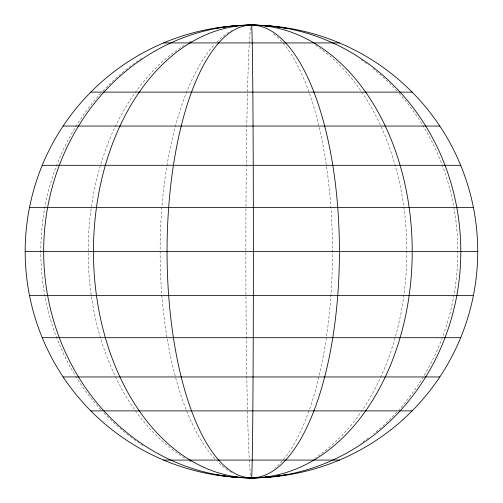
<?xml version="1.0" encoding="UTF-8"?>
<svg xmlns="http://www.w3.org/2000/svg" width="503" height="503" viewBox="0 0 503 503"><rect width="100%" height="100%" fill="white"/><g stroke="black" fill="none" stroke-linecap="round" stroke-linejoin="round"><path stroke-width="0.38" stroke-dasharray="2.52 1.89" d="M143.053 445.57A226.35 210.7 90 0 1 102.901 411.97M100.839 409.731A226.35 210.7 90 0 1 100.839 93.269M102.901 91.03A226.35 210.7 90 0 1 143.053 57.43M191.19 461.855A226.35 163.337 -90 0 1 189.235 460.761M184.72 458.07A226.35 163.337 -90 0 1 88.163 251.5A226.35 163.337 -90 0 1 184.72 44.93M189.235 42.239A226.35 163.337 -90 0 1 191.19 41.145M231.631 472.436A226.35 91.37 -90 0 1 216.793 460.886M214.743 458.723A226.35 91.37 -90 0 1 160.13 251.5A226.35 91.37 -90 0 1 214.743 44.277M216.793 42.114A226.35 91.37 -90 0 1 231.631 30.564M250.683 475.436A226.35 5.634 -90 0 1 245.866 251.5A226.35 5.634 -90 0 1 250.683 27.564M273.689 33.82A226.35 80.952 90 0 1 332.452 249.846A226.35 80.952 90 0 1 274.82 468.255M315.5 45.257A226.35 155.339 90 0 1 406.839 251.5A226.35 155.339 90 0 1 315.5 457.743M360.909 59.593A226.35 206.324 -90 0 1 368.466 65.038M372.773 68.377A226.35 206.324 -90 0 1 397.012 91.03M399.036 93.269A226.35 206.324 -90 0 1 399.036 409.731M397.012 411.97A226.35 206.324 -90 0 1 373.993 433.643M368.466 437.962A226.35 206.324 -90 0 1 360.909 443.407"/><path stroke-width="0.75" d="M249.626 25.156L253.374 25.156M163.582 42.925L339.418 42.925M90.785 92.112L412.215 92.112M63.101 126.052L439.899 126.052M42.202 165.311L460.798 165.311M29.482 207.462L473.518 207.462M262.836 25.754A226.35 155.339 90 0 0 251.5 25.15A226.35 226.319 -90 0 0 25.181 251.5L477.85 251.5M29.482 295.538L473.518 295.538M42.202 337.689L460.798 337.689M63.101 376.948L439.899 376.948M90.785 410.888L412.215 410.888M163.582 460.075L339.418 460.075M249.626 477.844L253.374 477.844M25.181 251.5A226.35 226.319 -90 0 0 251.5 477.85A226.35 155.339 90 0 0 262.836 477.246M213.989 474.235A226.35 210.7 90 0 0 251.5 477.85A226.35 206.324 -90 0 0 286.006 474.662M213.989 28.765A226.35 210.7 90 0 1 251.5 25.15A226.35 206.324 -90 0 1 286.006 28.338M239.579 477.246A226.35 163.337 -90 0 0 251.5 477.85A226.35 80.952 90 0 0 257.41 477.246M237.347 477.001A226.35 163.337 -90 0 1 235.121 476.712M235.121 26.288A226.35 163.337 -90 0 1 237.347 25.999M239.579 25.754A226.35 163.337 -90 0 1 251.5 25.15A226.35 80.952 90 0 1 257.41 25.754M244.829 477.246A226.35 91.37 -90 0 0 251.5 477.85A226.35 226.224 -90 0 0 477.724 251.5A226.35 226.224 -90 0 0 251.5 25.15A226.35 91.37 -90 0 0 244.829 25.754M251.091 477.246A226.35 5.634 -90 0 0 251.5 477.85A226.35 209.298 -90 0 0 460.798 251.5A226.35 209.298 -90 0 0 251.5 25.15A226.35 207.84 -90 0 0 43.66 251.5A226.35 207.84 -90 0 0 251.5 477.85A226.35 160.715 90 0 0 412.215 251.5A226.35 160.715 90 0 0 251.5 25.15A226.35 158.049 -90 0 0 93.451 251.5A226.35 158.049 -90 0 0 251.5 477.85A226.35 87.918 90 0 0 339.418 251.5A226.35 87.918 90 0 0 251.5 25.15A226.35 5.634 -90 0 0 251.091 25.754M265.1 26.018A226.35 155.339 90 0 1 266.609 26.225M266.609 476.775A226.35 155.339 90 0 1 265.1 476.982M253.38 251.5A226.35 1.88 -90 0 0 251.5 25.15A226.35 84.447 -90 0 0 167.053 251.5A226.35 84.447 -90 0 0 251.5 477.85A226.35 1.88 -90 0 0 253.38 251.5"/></g></svg>
